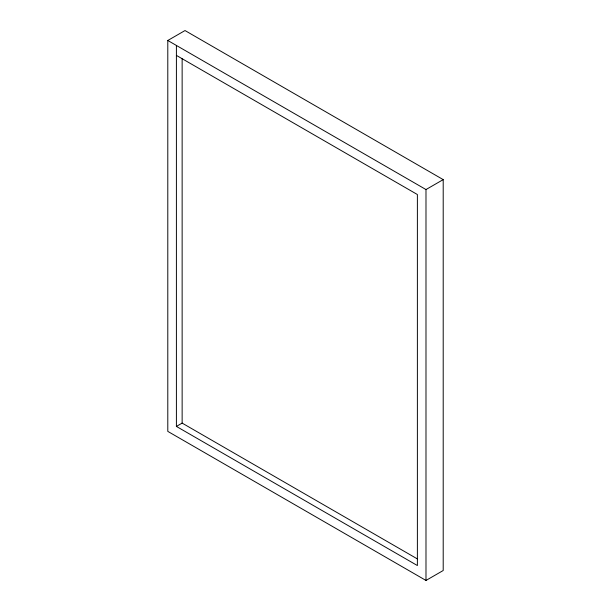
<?xml version="1.0" encoding="UTF-8"?>
<svg xmlns="http://www.w3.org/2000/svg" width="611" height="611" viewBox="0 0 611 611"><rect width="100%" height="100%" fill="white"/><g stroke="black" fill="none" stroke-linecap="round" stroke-linejoin="round"><path stroke-width="0.92" d="M167.796 40.486L185.011 30.55L443.204 179.619L443.204 570.514L425.989 580.45L167.796 431.381L167.796 40.486L425.989 189.555L443.204 179.619M176.403 45.458L176.403 426.417L182.139 423.102L417.344 558.897M176.403 55.395L417.382 194.527L417.382 565.542L176.403 426.417M425.989 189.555L425.989 580.45M182.139 58.755L182.139 423.102"/></g></svg>
